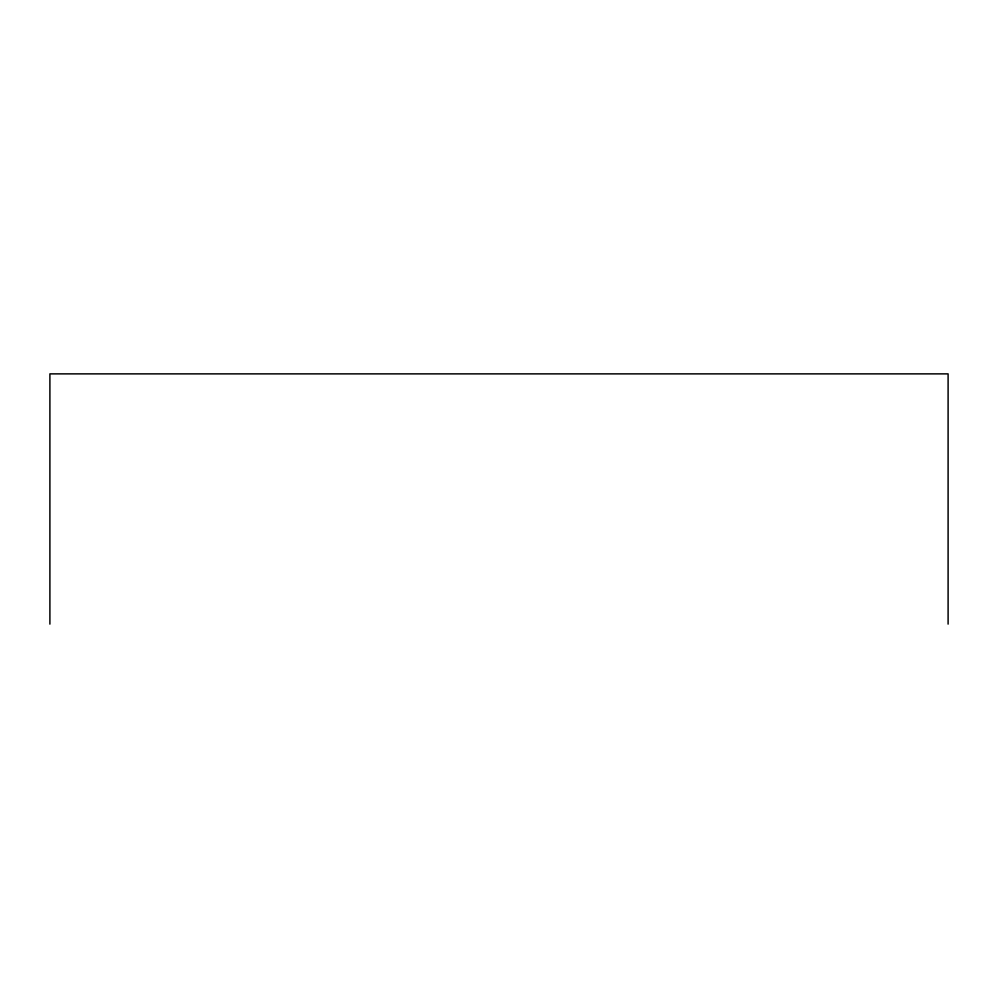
<?xml version="1.0" encoding="UTF-8"?>
<svg xmlns="http://www.w3.org/2000/svg" width="998" height="998" viewBox="0 0 998 998"><rect width="100%" height="100%" fill="white"/><g stroke="black" fill="none" stroke-linecap="round" stroke-linejoin="round"><path stroke-width="1.5" d="M948.1 624.124L948.1 373.876L49.9 373.876L49.9 624.124"/></g></svg>
